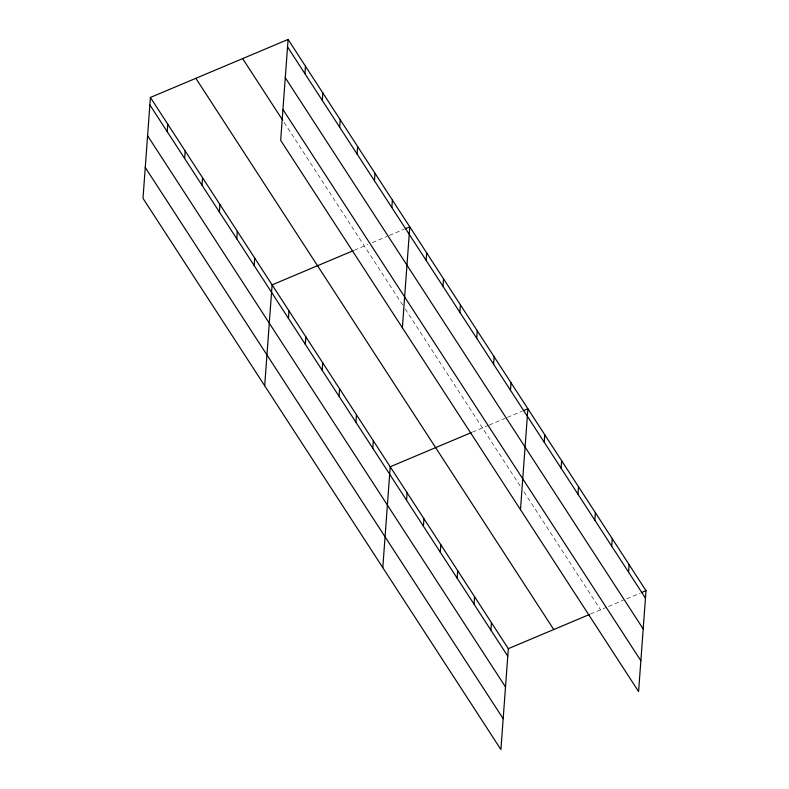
<?xml version="1.0" encoding="UTF-8"?>
<svg xmlns="http://www.w3.org/2000/svg" width="789" height="789" viewBox="0 0 789 789"><rect width="100%" height="100%" fill="white"/><g stroke="black" fill="none" stroke-linecap="round" stroke-linejoin="round"><path stroke-width="0.59" stroke-dasharray="3.94 2.96" d="M354.31 250.231L367.753 244.57M372.3 242.657L387.064 236.434M389.332 235.477L404.096 229.254M472.424 432.135L488.135 425.518M489.269 425.034L505.177 418.338M507.445 417.381L522.21 411.158M590.537 614.029L607.382 606.938M608.516 606.455L623.28 600.232M626.693 598.802L640.323 593.062M284.109 122.433L402.637 304.968M405.23 308.972L520.74 486.872M523.985 491.872L600.567 609.808"/><path stroke-width="1.18" d="M150.403 97.451L142.996 198.335L500.907 749.55L508.323 648.666L150.403 97.451L288.093 39.45L646.004 590.665L638.597 691.549L280.677 140.334L288.093 39.45M167.238 131.694L167.791 124.228M184.626 158.471L185.178 150.995M202.014 185.237L202.556 177.772M219.391 212.014L219.944 204.548M236.779 238.791L237.331 231.315M254.166 265.558L254.709 258.092M264.69 385.752L272.097 284.868L353.196 250.695M304.929 73.693L305.471 66.227M288.419 318.322L288.971 310.856M322.306 100.459L322.859 92.994M305.294 344.3L305.846 336.834M339.694 127.236L340.246 119.77M322.168 370.288L322.711 362.822M339.043 396.275L339.586 388.809M357.082 154.013L357.624 146.547M355.908 422.263L356.46 414.797M374.459 180.78L375.012 173.314M372.783 448.251L373.335 440.785M391.847 207.556L392.399 200.09M382.803 567.646L390.21 466.763L471.309 432.599M402.37 327.741L409.777 226.867L405.24 228.78M406.532 500.216L407.085 492.75M426.109 260.321L426.652 252.845M423.407 526.204L423.949 518.738M442.974 286.299L443.526 278.833M440.282 552.192L440.824 544.726M459.849 312.286L460.401 304.82M457.147 578.179L457.699 570.713M476.724 338.274L477.276 330.808M474.021 604.167L474.574 596.701M493.598 364.262L494.141 356.796M490.896 630.145L491.448 622.679M510.473 390.249L511.016 382.783M520.484 509.645L527.89 408.761L523.344 410.674M544.213 442.215L544.765 434.749M561.087 468.202L561.64 460.737M577.962 494.19L578.515 486.724M594.837 520.178L595.379 512.712M611.712 546.166L612.254 538.69M628.577 572.143L629.129 564.677M508.323 648.666L589.422 614.503M641.457 592.578L646.004 590.665M287.541 46.916L645.451 598.131M285.273 77.746L643.193 628.961M282.945 109.503L640.855 660.718M242.657 58.593L282.768 120.372M195.84 78.308L553.75 629.523M149.861 104.917L507.771 656.132M147.592 135.747L505.502 686.963M145.265 167.505L503.175 718.72"/></g></svg>
